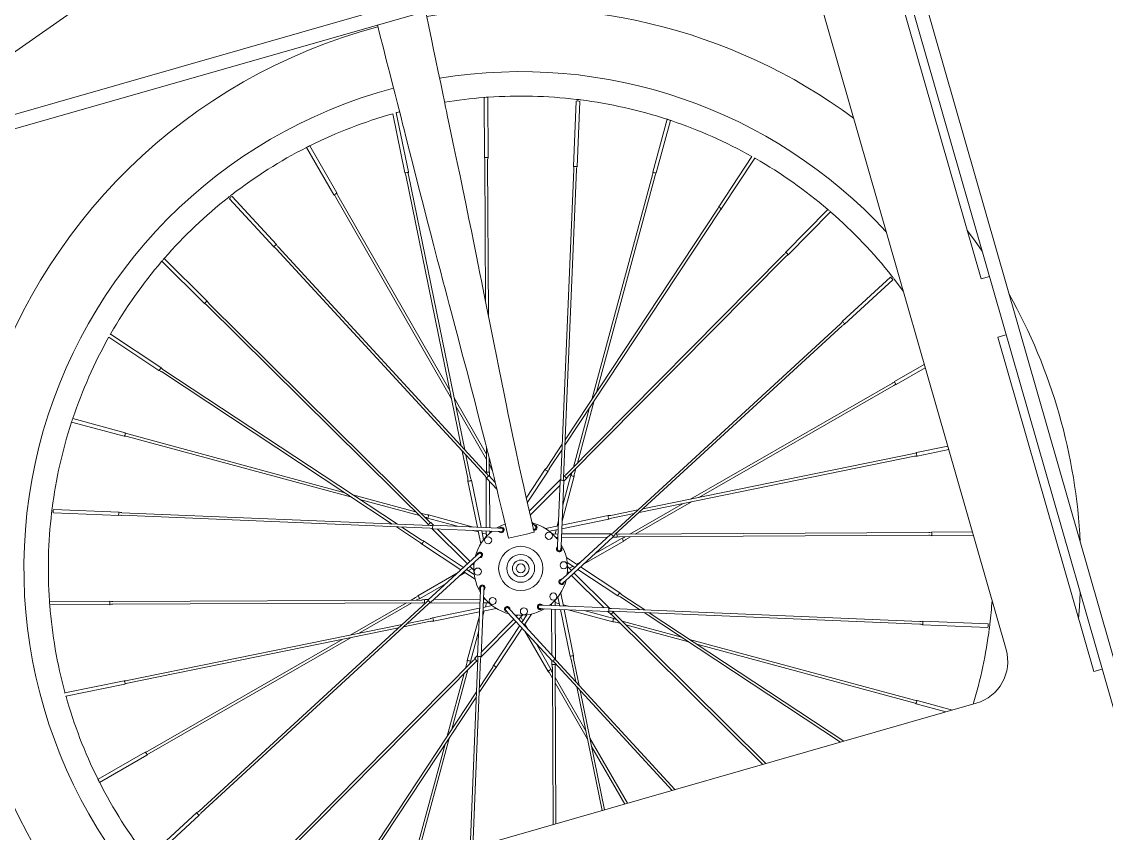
# Model space of a CAD drawing. Header units: inches. Extents: x -32 to 121, y -2 to 108.
# Drawn here: x 10.48 to 35.03, y 73.49 to 91.87 of the extents above; entities that cross this region are included whole.
import ezdxf

# ---------------------------------------------------------------- set-up
doc = ezdxf.new("R2010")
doc.units = ezdxf.units.IN
doc.layers.add('ZANO_R', color=7, linetype='Continuous', lineweight=0)

msp = doc.modelspace()

# ---------------------------------------------------------------- linework, layer by layer
at = {"layer": 'ZANO_R'}
for p, q in [((29.13237, 95.16669), (-1.41451, 86.40751)), ((29.21916, 94.86402), (-1.32772, 86.10484)), ((27.93362, 94.49239), (32.76125, 77.65642)), ((29.99808, 94.43226), (37.84929, 67.05182)), ((30.30075, 94.51905), (38.17685, 67.05182)), ((30.02705, 93.61729), (32.19677, 86.05056)), ((32.19677, 86.05056), (32.38594, 86.10481)), ((32.76564, 84.78063), (32.57647, 84.72638)), ((32.57647, 84.72638), (34.7462, 77.15965)), ((34.7462, 77.15965), (34.93536, 77.2139)), ((32.08663, 76.43936), (3.16659, 68.14667))]:
    msp.add_line(p, q, dxfattribs=at)
at = {"layer": 'ZANO_R', "color": 253}
for p, q in [((6.93764, 88.80245), (13.30506, 93.29237)), ((20.94855, 90.15439), (20.95524, 88.79095)), ((21.03522, 88.79134), (21.02849, 90.16046)), ((23.03234, 90.07033), (22.97013, 88.58934)), ((23.05004, 88.58599), (23.11225, 90.06698)), ((18.88047, 89.78673), (19.15347, 88.45148)), ((19.23183, 88.4675), (18.95759, 89.80878)), ((18.97288, 89.8121), (19.03307, 89.82826)), ((25.08979, 89.65966), (24.76726, 88.46682)), ((24.84446, 88.44594), (25.16585, 89.63457)), ((16.92986, 89.02514), (17.54526, 87.95361)), ((17.61462, 87.99344), (17.00139, 89.06118)), ((20.96554, 88.72918), (20.98125, 85.53113)), ((21.04275, 85.22277), (21.02553, 88.72947)), ((27.00761, 88.8189), (26.25648, 87.68169)), ((26.32321, 87.63761), (27.07774, 88.77997)), ((19.17565, 88.39291), (20.42975, 82.25902)), ((20.50848, 82.17339), (19.23442, 88.40492)), ((22.97753, 88.52727), (22.68418, 81.54353)), ((22.74411, 81.54102), (23.03746, 88.52475)), ((24.7608, 88.40463), (23.38488, 83.31596)), ((23.49008, 83.47524), (24.8187, 88.38898)), ((16.24674, 86.82362), (15.24351, 87.91483)), ((17.58467, 87.90507), (20.20998, 83.33391)), ((20.17174, 83.52093), (17.63668, 87.93494)), ((15.18464, 87.8607), (16.18787, 86.76949)), ((22.77533, 82.28427), (26.28079, 87.59153)), ((26.23074, 87.62459), (22.78021, 82.4005)), ((28.72993, 87.61652), (27.77057, 86.64769)), ((27.82739, 86.59141), (28.79075, 87.56428)), ((16.23699, 86.73083), (20.96781, 81.58515)), ((21.01196, 81.62574), (16.28115, 86.77142)), ((13.65174, 86.44666), (14.62057, 85.4873)), ((14.67684, 85.54413), (13.70397, 86.50749)), ((27.73417, 86.59672), (22.80755, 81.62147)), ((22.85017, 81.57926), (27.77679, 86.55452)), ((30.14396, 86.08362), (29.05275, 85.08039)), ((29.10688, 85.02151), (30.19809, 86.02474)), ((14.67153, 85.45091), (19.64679, 80.52429)), ((19.68899, 80.56691), (14.71374, 85.49353)), ((29.01409, 85.03126), (23.86841, 80.30045)), ((23.90901, 80.25629), (29.05469, 84.9871)), ((12.44936, 84.72434), (13.58657, 83.97321)), ((13.63064, 84.03995), (12.48829, 84.79447)), ((18.98398, 80.49207), (13.67672, 83.99753)), ((30.91072, 84.11), (30.23687, 83.72299)), ((30.2767, 83.65364), (30.93343, 84.03081)), ((13.64366, 83.94748), (18.86776, 80.49695)), ((30.18833, 83.68359), (25.61717, 81.05828)), ((25.80419, 81.09651), (30.2182, 83.63157)), ((20.9982, 82.08192), (20.26681, 83.3554)), ((23.05693, 81.87331), (23.44025, 83.29097)), ((20.30505, 83.16838), (20.99879, 81.96044)), ((23.33505, 83.13169), (22.97146, 81.787)), ((11.60859, 82.80653), (12.80144, 82.48399)), ((12.82231, 82.5612), (11.63369, 82.88259)), ((17.79302, 81.20682), (12.87928, 82.53544)), ((12.86362, 82.47754), (17.9523, 81.10161)), ((20.99736, 82.25134), (20.99994, 81.72749)), ((22.7161, 82.30343), (22.37182, 81.7822)), ((31.44141, 82.25927), (30.73474, 82.11479)), ((20.45305, 82.14505), (20.57817, 81.53304)), ((20.63694, 81.54506), (20.53178, 82.05941)), ((21.05992, 81.72778), (21.05854, 82.00805)), ((22.42187, 81.74915), (22.71122, 82.18721)), ((24.45665, 80.75978), (30.68818, 82.03384)), ((30.67617, 82.09261), (24.54228, 80.83851)), ((30.75076, 82.03643), (31.46352, 82.18216)), ((21.07236, 81.95279), (21.05869, 81.97658)), ((21.05929, 81.8551), (21.06583, 81.84371)), ((21.0879, 81.78522), (21.13393, 81.70507)), ((20.99024, 81.66562), (20.99032, 81.64928)), ((20.9908, 81.55183), (20.99637, 80.41754)), ((21.00221, 81.53295), (21.23874, 81.27569)), ((21.19982, 81.43619), (21.06109, 81.58708)), ((21.07066, 81.57667), (21.07022, 81.66601)), ((22.32941, 81.73613), (21.90024, 81.08637)), ((21.92474, 80.97835), (22.39614, 81.69205)), ((22.71304, 80.56315), (22.98777, 81.57921)), ((22.91057, 81.60009), (22.72828, 80.92591)), ((22.75694, 81.58457), (22.74545, 81.57296)), ((22.75091, 81.46482), (22.81377, 81.52829)), ((22.93975, 81.66973), (22.93633, 81.65705)), ((22.99423, 81.64139), (23.02523, 81.75605)), ((20.58076, 81.47047), (20.7943, 80.42603)), ((20.87664, 80.42257), (20.65912, 81.48649)), ((21.07637, 80.41418), (21.07124, 81.45787)), ((22.67688, 81.50371), (21.96839, 80.78824)), ((21.98965, 80.69604), (22.66732, 81.3804)), ((22.6716, 81.4823), (22.60939, 80.0013)), ((22.6893, 79.99795), (22.75151, 81.47894)), ((19.39494, 80.77367), (17.97729, 81.15699)), ((18.13656, 81.05179), (19.48126, 80.6882)), ((12.68227, 80.76678), (11.20128, 80.82899)), ((24.42831, 80.81521), (23.81631, 80.69008)), ((25.45165, 80.96321), (24.2437, 80.26946)), ((24.36518, 80.27006), (25.63866, 81.00145)), ((11.19792, 80.74908), (12.67891, 80.68687)), ((12.74099, 80.69427), (19.72472, 80.40092)), ((19.72724, 80.46085), (12.74351, 80.7542)), ((19.62686, 80.71096), (19.51221, 80.74197)), ((19.59853, 80.65649), (19.6112, 80.65306)), ((19.66817, 80.6273), (20.34234, 80.44502)), ((20.7051, 80.42978), (19.68904, 80.70451)), ((19.80344, 80.46765), (19.73996, 80.53051)), ((22.06432, 80.49587), (22.02694, 80.53653)), ((22.63351, 80.57542), (22.60003, 80.45161)), ((22.70583, 80.39161), (23.76975, 80.60914)), ((23.75373, 80.68749), (22.70929, 80.47395)), ((23.82832, 80.63132), (24.34268, 80.73648)), ((18.96482, 80.43284), (19.48605, 80.08856)), ((19.51911, 80.13861), (19.08105, 80.42796)), ((19.68369, 80.47368), (19.69529, 80.46219)), ((19.76454, 80.39362), (20.57054, 79.59549)), ((19.78596, 80.38834), (21.26695, 80.32613)), ((21.27031, 80.40603), (19.78932, 80.46824)), ((20.62948, 79.64968), (19.88786, 80.38406)), ((20.69284, 80.35025), (20.81664, 80.31677)), ((20.81081, 80.34529), (20.8713, 80.04944)), ((20.93428, 80.14068), (20.89315, 80.34183)), ((20.90305, 80.29341), (20.99711, 80.26797)), ((20.99677, 80.33748), (20.99737, 80.21523)), ((21.07696, 80.29245), (21.07676, 80.33412)), ((21.11014, 80.32026), (21.07678, 80.32928)), ((22.62855, 80.45744), (22.3327, 80.39696)), ((22.42394, 80.33398), (22.62509, 80.37511)), ((22.57667, 80.36521), (22.55123, 80.27115)), ((31.01244, 80.30271), (24.01075, 80.26832)), ((31.99819, 80.31755), (31.07421, 80.31301)), ((19.53213, 80.04615), (20.42166, 79.45861)), ((20.48233, 79.51439), (19.57621, 80.11288)), ((22.62074, 80.27149), (22.49849, 80.27089)), ((22.57571, 80.19129), (22.61738, 80.19149)), ((22.60352, 80.15811), (22.61254, 80.19147)), ((22.69744, 80.19189), (23.74113, 80.19701)), ((23.83509, 80.27745), (22.7008, 80.27188)), ((23.81621, 80.26604), (22.72501, 79.26281)), ((22.77913, 79.20393), (23.87034, 80.20717)), ((23.19558, 79.58681), (24.10831, 80.11101)), ((24.06848, 80.18036), (23.46287, 79.83254)), ((23.85994, 80.1976), (23.94927, 80.19804)), ((23.94888, 80.27801), (23.93254, 80.27793)), ((24.01105, 80.20834), (31.01273, 80.24273)), ((24.13836, 80.20896), (24.12697, 80.20242)), ((24.15685, 80.15041), (24.25984, 80.20956)), ((31.0746, 80.23304), (32.02108, 80.23769)), ((22.68882, 79.93375), (22.687, 79.9433)), ((20.77238, 79.78106), (19.68117, 78.77783)), ((19.7353, 78.71895), (20.82651, 79.72218)), ((20.71599, 79.56403), (20.68638, 79.59335)), ((20.71978, 79.60715), (20.68981, 79.58994)), ((23.06109, 79.5718), (22.80913, 79.73823)), ((22.82911, 79.62918), (23.00043, 79.51603)), ((23.14802, 79.65172), (23.0368, 79.58785)), ((20.35593, 79.39819), (19.44321, 78.87399)), ((20.4035, 79.33327), (20.51471, 79.39715)), ((20.49042, 79.41319), (20.74239, 79.24677)), ((20.72241, 79.35581), (20.55109, 79.46897)), ((20.59233, 79.44173), (20.67683, 79.49025)), ((20.62744, 79.53916), (20.71431, 79.45314)), ((22.83173, 79.37784), (22.8617, 79.39505)), ((22.83553, 79.42097), (22.86514, 79.39165)), ((22.92408, 79.44584), (22.83721, 79.53185)), ((22.95918, 79.54327), (22.87469, 79.49474)), ((22.92203, 79.33531), (23.66366, 78.60093)), ((23.78697, 78.59138), (22.98097, 79.3895)), ((23.06919, 79.47061), (23.97531, 78.87211)), ((24.01939, 78.93885), (23.12986, 79.52638)), ((19.48304, 78.80464), (20.08865, 79.15245)), ((19.39467, 78.83458), (19.29168, 78.77543)), ((20.86222, 78.98705), (20.80001, 77.50606)), ((20.87992, 77.5027), (20.94212, 78.98369)), ((20.948, 78.82688), (20.93898, 78.79352)), ((22.61724, 78.84432), (22.65837, 78.64316)), ((22.7407, 78.6397), (22.68022, 78.93555)), ((24.03241, 78.84638), (24.47047, 78.55704)), ((24.5867, 78.55216), (24.06547, 78.89643)), ((12.47691, 78.75196), (11.10779, 78.74523)), ((11.11388, 78.66529), (12.47731, 78.67198)), ((19.54047, 78.77666), (12.53879, 78.74226)), ((12.53908, 78.68228), (19.54076, 78.71668)), ((19.64251, 78.7287), (14.49683, 73.99789)), ((14.53743, 73.95373), (19.68311, 78.68455)), ((19.18634, 78.71493), (17.91286, 77.98355)), ((18.09987, 78.02178), (19.30782, 78.71553)), ((19.41316, 78.77603), (19.42454, 78.78257)), ((19.69158, 78.7874), (19.60224, 78.78696)), ((19.60264, 78.70698), (19.61897, 78.70706)), ((19.71643, 78.70754), (20.85071, 78.71311)), ((20.84568, 78.59338), (19.78176, 78.37586)), ((20.85407, 78.79311), (19.81038, 78.78798)), ((20.92297, 78.52755), (21.21882, 78.58804)), ((21.12758, 78.65101), (20.92642, 78.60989)), ((20.93078, 78.71351), (21.05303, 78.71411)), ((20.97581, 78.7937), (20.93414, 78.7935)), ((20.97485, 78.61979), (21.00028, 78.71385)), ((22.28121, 78.57896), (23.7622, 78.51675)), ((23.76556, 78.59665), (22.28456, 78.65886)), ((22.44137, 78.66474), (22.47473, 78.65572)), ((22.47455, 78.69255), (22.47476, 78.65087)), ((22.47515, 78.57081), (22.48028, 77.52712)), ((22.55475, 78.64751), (22.55415, 78.76977)), ((22.64847, 78.69159), (22.55441, 78.71702)), ((22.56071, 77.43317), (22.55514, 78.56745)), ((22.85868, 78.63475), (22.73487, 78.66822)), ((30.81053, 78.29072), (23.82679, 78.58408)), ((19.72319, 78.35368), (19.20884, 78.24852)), ((19.79778, 78.2975), (20.84223, 78.51104)), ((20.83848, 78.42184), (20.56375, 77.40578)), ((21.61857, 78.34622), (20.8842, 77.60459)), ((20.91801, 78.40958), (20.95149, 78.53338)), ((21.4872, 78.48912), (22.49043, 77.39791)), ((22.5493, 77.45204), (21.54607, 78.54325)), ((21.6611, 78.43652), (21.67831, 78.40655)), ((21.70423, 78.43273), (21.67491, 78.40311)), ((21.7291, 78.34417), (21.81512, 78.43104)), ((21.82653, 78.30907), (21.778, 78.39356)), ((21.91244, 78.43915), (21.79929, 78.26783)), ((21.85506, 78.20716), (22.02149, 78.45913)), ((22.67487, 78.56242), (22.8924, 77.4985)), ((22.97075, 77.51452), (22.75721, 78.55896)), ((22.84641, 78.55522), (23.86247, 78.28049)), ((23.88335, 78.35769), (23.20917, 78.53998)), ((23.74808, 78.51734), (23.81156, 78.45448)), ((23.82428, 78.52415), (30.80801, 78.23079)), ((23.86783, 78.51131), (23.85622, 78.5228)), ((23.86252, 78.41809), (27.25881, 75.055)), ((27.32491, 75.07396), (23.90473, 78.46071)), ((23.95299, 78.3285), (23.94031, 78.33193)), ((24.56754, 78.49293), (29.0116, 75.55761)), ((29.08748, 75.57937), (24.68376, 78.48804)), ((19.09487, 78.22522), (12.86333, 76.95115)), ((12.87535, 76.89239), (19.00923, 78.14648)), ((19.1232, 78.16979), (19.73521, 78.29491)), ((20.87464, 77.48128), (21.67276, 78.28728)), ((21.75387, 78.19906), (21.15537, 77.29294)), ((21.22211, 77.24887), (21.80964, 78.1384)), ((21.93498, 78.12023), (21.87111, 78.23145)), ((23.92465, 78.27403), (24.03931, 78.24303)), ((25.41495, 77.9332), (24.07026, 78.29679)), ((24.15658, 78.21132), (25.57423, 77.828)), ((30.86925, 78.21822), (32.35024, 78.15601)), ((32.3536, 78.23591), (30.87261, 78.29812)), ((17.74733, 77.88848), (13.33331, 75.35342)), ((13.36318, 75.30141), (17.93435, 77.92672)), ((20.64095, 77.38491), (20.82324, 78.05908)), ((21.87007, 78.07267), (22.39427, 77.15995)), ((30.68789, 76.50746), (25.59922, 77.88338)), ((22.46362, 77.19978), (22.1158, 77.80539)), ((25.7585, 77.77818), (30.67224, 76.44956)), ((20.70135, 77.40573), (15.77473, 72.43048)), ((15.81735, 72.38827), (20.74397, 77.36353)), ((20.55729, 77.3436), (20.52629, 77.22895)), ((20.80741, 77.44398), (20.62718, 73.15342)), ((20.68795, 73.17084), (20.86734, 77.44146)), ((20.8006, 77.52018), (20.73774, 77.4567)), ((20.79457, 77.40043), (20.80607, 77.41203)), ((22.48086, 77.40832), (22.4813, 77.31898)), ((22.53955, 77.35925), (25.20062, 74.46483)), ((25.2651, 74.48332), (22.58371, 77.39984)), ((22.91458, 77.43993), (23.01974, 76.92558)), ((23.09847, 76.83994), (22.97334, 77.45195)), ((20.49458, 77.11168), (20.11126, 75.69403)), ((20.21647, 75.8533), (20.58006, 77.198)), ((20.61177, 77.31527), (20.61519, 77.32794)), ((20.83542, 76.68156), (21.17969, 77.20279)), ((21.12964, 77.23585), (20.8403, 76.79778)), ((22.43367, 77.11141), (22.49282, 77.00842)), ((22.49222, 77.12989), (22.48568, 77.14128)), ((22.4916, 77.25721), (22.50911, 73.69305)), ((22.56901, 73.71022), (22.55158, 77.2575)), ((22.56127, 77.31938), (22.56119, 77.33571)), ((12.80076, 76.94856), (11.45945, 76.67433)), ((11.48152, 76.59721), (12.81678, 76.87021)), ((23.24647, 75.81661), (22.55272, 77.02455)), ((22.55332, 76.90307), (23.28471, 75.6296)), ((20.77619, 76.70072), (17.92056, 72.3773)), ((23.04304, 76.81161), (23.61576, 74.01038)), ((23.67359, 74.02696), (23.12177, 76.72597)), ((18.00924, 72.40273), (20.77131, 76.58449)), ((30.7292, 76.4238), (31.39991, 76.24244)), ((31.54861, 76.28509), (30.75008, 76.501)), ((19.39057, 72.79882), (20.16664, 75.66904)), ((24.18937, 74.17486), (23.34154, 75.65108)), ((20.06144, 75.50976), (19.32321, 72.77951)), ((23.37977, 75.46407), (24.12998, 74.15782)), ((13.27482, 75.33135), (12.20707, 74.71813)), ((12.24311, 74.6466), (13.31465, 75.262)), ((14.44464, 73.96348), (13.35343, 72.96025)), ((13.40755, 72.90138), (14.49876, 73.90461))]:
    msp.add_line(p, q, dxfattribs=at)
at = {"layer": 'ZANO_R', "color": 253, "flags": 128}
for points in [[(22.07934, 80.31377), (22.00084, 80.64749), (21.93556, 80.93065), (21.88284, 81.16309), (21.84219, 81.34467), (21.80703, 81.50331), (21.77075, 81.66859), (21.73337, 81.84052), (21.66322, 82.16751), (21.59702, 82.48097), (21.53614, 82.77309), (21.49475, 82.97362), (21.4522, 83.18129), (21.3993, 83.44125), (21.33862, 83.74157), (21.28046, 84.03114), (21.22577, 84.30448), (21.17447, 84.56157), (21.09217, 84.97471), (21.01734, 85.3503), (20.9496, 85.68974), (20.88664, 86.00427), (20.85323, 86.17075), (20.81351, 86.36812), (20.76712, 86.59795), (20.71395, 86.8602), (20.65797, 87.13491), (20.6044, 87.39633), (20.53133, 87.75076), (20.46366, 88.07724), (20.40097, 88.37858), (20.33745, 88.68317), (20.27156, 88.99854), (20.20335, 89.32473), (20.15775, 89.54273), (20.12131, 89.71692), (20.09529, 89.84137), (20.07612, 89.93305), (20.04877, 90.06387), (20.01155, 90.24195), (19.96448, 90.46736), (19.9093, 90.73181), (19.85507, 90.99193), (19.80364, 91.23886), (19.75509, 91.47202), (19.69531, 91.75935), (19.64217, 92.01537)], [(18.53024, 91.79902), (18.58922, 91.56908), (18.66568, 91.26998), (18.74018, 90.97809), (18.80946, 90.70652), (18.87338, 90.45582), (18.93196, 90.22585), (18.98516, 90.01687), (19.0212, 89.8752), (19.05102, 89.75795), (19.07478, 89.66451), (19.10108, 89.56106), (19.13477, 89.42853), (19.17585, 89.2669), (19.25924, 88.93882), (19.34034, 88.6199), (19.41864, 88.31237), (19.49424, 88.01595), (19.57338, 87.70645), (19.66014, 87.36842), (19.7319, 87.09011), (19.80835, 86.79508), (19.88663, 86.49444), (19.95577, 86.23002), (20.01457, 86.00582), (20.06247, 85.8236), (20.10854, 85.64864), (20.15636, 85.46733), (20.20631, 85.27817), (20.28259, 84.98962), (20.36464, 84.67942), (20.45342, 84.34364), (20.55202, 83.96999), (20.66044, 83.55748), (20.74059, 83.2508), (20.80728, 82.99409), (20.85979, 82.79069), (20.91306, 82.58313), (20.9712, 82.35494), (21.03209, 82.11386), (21.09521, 81.86137), (21.13397, 81.70491), (21.17119, 81.55351), (21.2069, 81.40717), (21.2411, 81.26591), (21.27596, 81.12081), (21.31834, 80.94273), (21.36923, 80.72638), (21.42826, 80.47165), (21.49499, 80.17845)], [(23.03686, 90.11137), (23.03653, 90.11139), (23.04039, 90.11117), (23.0494, 90.11056), (23.06258, 90.10948), (23.0784, 90.10787), (23.09504, 90.10581), (23.11063, 90.10352), (23.12346, 90.10139), (23.13211, 90.09982), (23.1356, 90.09916), (23.13533, 90.09921)], [(18.87745, 89.78575), (18.8773, 89.7857), (18.88046, 89.78679)], [(25.08453, 89.66124), (25.08468, 89.6612), (25.09029, 89.65973), (25.10059, 89.6569), (25.11439, 89.65286), (25.13006, 89.64791), (25.14579, 89.64256), (25.15984, 89.63745), (25.17071, 89.63327), (25.17721, 89.63068), (25.17863, 89.6301), (25.1766, 89.63092)], [(20.9545, 88.79035), (20.96377, 88.7545), (20.96415, 88.72916)], [(20.95529, 88.7907), (20.95524, 88.79095), (20.95828, 88.79309), (20.96694, 88.79494), (20.9799, 88.79621), (20.9952, 88.79671), (21.01051, 88.79636), (21.02349, 88.79522), (21.03216, 88.79345), (21.03522, 88.79134), (21.03517, 88.79106)], [(21.02693, 88.72948), (21.02678, 88.75257), (21.03586, 88.79084)], [(27.0076, 88.81897), (27.00422, 88.82061), (27.00589, 88.8198), (27.00764, 88.81895)], [(27.06901, 88.78535), (27.0771, 88.78037), (27.08592, 88.77475), (27.09055, 88.77174), (27.09053, 88.77175)], [(19.15283, 88.45079), (19.16896, 88.4174), (19.17429, 88.3926)], [(19.23579, 88.40521), (19.23113, 88.42782), (19.23255, 88.46708)], [(23.01034, 88.59371), (23.02561, 88.59261), (23.03852, 88.59075), (23.0471, 88.58843), (23.05004, 88.58599), (23.04998, 88.58569)], [(15.15902, 87.8931), (15.159, 87.89308), (15.16311, 87.89672), (15.17099, 87.90355), (15.18187, 87.91268), (15.19462, 87.92294), (15.20783, 87.93309), (15.21999, 87.94203), (15.22969, 87.94889), (15.2357, 87.95302), (15.23697, 87.95389)], [(26.25554, 87.68165), (26.24333, 87.64664), (26.22957, 87.62534)], [(26.28197, 87.59077), (26.29466, 87.61005), (26.32343, 87.63681)], [(28.72372, 87.62125), (28.72359, 87.62134), (28.725, 87.62028), (28.73069, 87.61593), (28.73997, 87.60866), (28.75168, 87.59914), (28.76438, 87.58836), (28.7766, 87.5775), (28.78705, 87.56783), (28.79466, 87.56054), (28.79868, 87.55661), (28.7987, 87.55659)], [(32.22268, 86.67415), (32.04508, 86.92589), (31.883, 87.14482)], [(16.21321, 86.80101), (16.22479, 86.81103), (16.23523, 86.81884), (16.24294, 86.82326), (16.24674, 86.82362), (16.24691, 86.82336)], [(13.64696, 86.44039), (13.64691, 86.44033), (13.64797, 86.44173), (13.65231, 86.44742), (13.65958, 86.4567), (13.6691, 86.46841), (13.67989, 86.48111), (13.69075, 86.49333), (13.70042, 86.50378), (13.70771, 86.5114), (13.71164, 86.51542), (13.71166, 86.51544)], [(27.76961, 86.64779), (27.75082, 86.61589), (27.73317, 86.5977)], [(27.77042, 86.64748), (27.77057, 86.64769), (27.77423, 86.64706), (27.78166, 86.64224), (27.79172, 86.63397), (27.80289, 86.6235), (27.81347, 86.61244), (27.82184, 86.60245), (27.82673, 86.59507), (27.82739, 86.59141), (27.82716, 86.59125)], [(27.77779, 86.55353), (27.79401, 86.56996), (27.82749, 86.59061)], [(30.17797, 86.10743), (30.17589, 86.10976), (30.17755, 86.10789), (30.18273, 86.10201), (30.19073, 86.09265), (30.20053, 86.08076), (30.21089, 86.06761), (30.22061, 86.0547), (30.2287, 86.04348), (30.23439, 86.03533), (30.23716, 86.03128), (30.23701, 86.0315)], [(30.23699, 86.03145), (30.38757, 85.83183), (30.43602, 85.76548)], [(14.62047, 85.48635), (14.65237, 85.46756), (14.67056, 85.44991)], [(14.62078, 85.48715), (14.62057, 85.4873), (14.6212, 85.49096), (14.62601, 85.49839), (14.63428, 85.50846), (14.64475, 85.51963), (14.65582, 85.53021), (14.6658, 85.53858), (14.67319, 85.54347), (14.67684, 85.54413), (14.67701, 85.5439)], [(14.71473, 85.49453), (14.69829, 85.51075), (14.67765, 85.54423)], [(29.08427, 85.05504), (29.09429, 85.04347), (29.1021, 85.03303), (29.10653, 85.02532), (29.10688, 85.02151), (29.10662, 85.02134)], [(12.44785, 84.72137), (12.44828, 84.72227), (12.44931, 84.72438)], [(13.5866, 83.97227), (13.62161, 83.96007), (13.64291, 83.9463)], [(13.67749, 83.99871), (13.65821, 84.0114), (13.63145, 84.04016)], [(11.60692, 82.80091), (11.60685, 82.80064), (11.60775, 82.80408), (11.61003, 82.81255), (11.61359, 82.82508), (11.61821, 82.84019), (11.62346, 82.85612), (11.62876, 82.87106), (11.63341, 82.88341), (11.63673, 82.89184), (11.63817, 82.89542), (11.63805, 82.89511)], [(30.73405, 82.11542), (30.70066, 82.0993), (30.67587, 82.09397)], [(30.68847, 82.03246), (30.71108, 82.03713), (30.75034, 82.03571)], [(22.37065, 81.78298), (22.35795, 81.76369), (22.32916, 81.7369)], [(20.5768, 81.53277), (20.58146, 81.51015), (20.58004, 81.47084)], [(20.65973, 81.48723), (20.64363, 81.52057), (20.6383, 81.54535)], [(20.99853, 81.72747), (20.99868, 81.70439), (20.98961, 81.66617)], [(21.07098, 81.66656), (21.06169, 81.70246), (21.06131, 81.72781)], [(22.39625, 81.69228), (22.39614, 81.69205), (22.39243, 81.69195), (22.3842, 81.69522), (22.37271, 81.70136), (22.35971, 81.70944), (22.34717, 81.71823), (22.33701, 81.72639), (22.33078, 81.73267), (22.32941, 81.73613), (22.32961, 81.73633)], [(22.3971, 81.69213), (22.40929, 81.72709), (22.42304, 81.74838)], [(22.80654, 81.62245), (22.79033, 81.60602), (22.75689, 81.5854)], [(22.8147, 81.52815), (22.83351, 81.5601), (22.85118, 81.5783)], [(22.94759, 81.58381), (22.93294, 81.58825), (22.92076, 81.5929), (22.9129, 81.59706), (22.91057, 81.60009), (22.91069, 81.60037)], [(20.65903, 81.48673), (20.65912, 81.48649), (20.65656, 81.4838), (20.64843, 81.48029), (20.63596, 81.47651), (20.62106, 81.47303), (20.60598, 81.47038), (20.59303, 81.46896), (20.58417, 81.469), (20.58076, 81.47047), (20.58076, 81.47076)], [(11.15688, 80.75369), (11.15686, 80.75333), (11.15711, 80.75748), (11.15774, 80.76675), (11.15885, 80.78011), (11.16049, 80.79603), (11.16257, 80.81266), (11.16486, 80.82814), (11.16697, 80.84078), (11.16849, 80.84917), (11.1691, 80.85237), (11.16907, 80.85219)], [(12.67455, 80.72708), (12.67565, 80.74235), (12.6775, 80.75526), (12.67983, 80.76384), (12.68227, 80.76678), (12.68257, 80.76672)], [(19.68444, 80.66433), (19.68001, 80.64967), (19.67535, 80.63749), (19.6712, 80.62964), (19.66817, 80.6273), (19.66789, 80.62743)], [(19.74011, 80.53144), (19.70816, 80.55025), (19.68996, 80.56791)], [(23.76999, 80.60923), (23.76975, 80.60914), (23.76706, 80.61169), (23.76355, 80.61982), (23.75977, 80.63229), (23.75629, 80.6472), (23.75364, 80.66228), (23.75222, 80.67523), (23.75226, 80.68408), (23.75373, 80.68749), (23.75402, 80.6875)], [(23.81603, 80.69146), (23.79341, 80.6868), (23.7541, 80.68822)], [(23.77049, 80.60852), (23.80383, 80.62462), (23.82861, 80.62995)], [(19.64581, 80.52328), (19.66224, 80.50707), (19.68286, 80.47363)], [(21.26695, 80.32613), (21.27982, 80.32559), (21.29251, 80.32506), (21.30444, 80.32455), (21.31506, 80.32411), (21.32387, 80.32374), (21.33047, 80.32346), (21.33456, 80.32329), (21.33595, 80.32323)], [(21.3393, 80.40314), (21.33792, 80.40319), (21.33383, 80.40337), (21.32723, 80.40364), (21.31841, 80.40402), (21.3078, 80.40446), (21.29587, 80.40496), (21.28318, 80.4055), (21.27031, 80.40603)], [(22.07417, 80.31257), (22.07608, 80.3126), (22.03622, 80.30234)], [(22.11106, 80.44504), (22.11012, 80.44606), (22.10735, 80.44907), (22.10288, 80.45393), (22.09691, 80.46043), (22.08972, 80.46825), (22.08163, 80.47704), (22.07304, 80.48639), (22.06432, 80.49587)], [(31.07361, 80.31376), (31.03777, 80.30448), (31.01242, 80.30411)], [(31.07396, 80.31297), (31.07421, 80.31301), (31.07635, 80.30998), (31.0782, 80.30132), (31.07947, 80.28835), (31.07997, 80.27305), (31.07962, 80.25775), (31.07848, 80.24477), (31.07672, 80.23609), (31.0746, 80.23304), (31.07432, 80.23309)], [(19.48528, 80.08739), (19.50457, 80.07469), (19.53136, 80.04589)], [(19.57612, 80.11384), (19.54116, 80.12602), (19.51987, 80.13978)], [(19.57597, 80.11298), (19.57621, 80.11288), (19.57631, 80.10917), (19.57304, 80.10094), (19.56689, 80.08945), (19.55881, 80.07645), (19.55002, 80.06391), (19.54187, 80.05375), (19.53558, 80.04751), (19.53213, 80.04615), (19.53192, 80.04635)], [(24.01074, 80.26972), (23.98765, 80.26957), (23.94943, 80.27864)], [(23.94982, 80.19728), (23.98572, 80.20656), (24.01107, 80.20694)], [(24.08315, 80.14267), (24.07593, 80.15617), (24.0706, 80.16807), (24.06799, 80.17656), (24.06848, 80.18036), (24.06877, 80.18047)], [(31.01274, 80.24133), (31.03583, 80.24147), (31.0741, 80.2324)], [(20.82322, 79.8278), (20.8222, 79.82686), (20.81919, 79.82409), (20.81432, 79.81962), (20.80783, 79.81365), (20.8, 79.80645), (20.79121, 79.79837), (20.78186, 79.78978), (20.77238, 79.78106)], [(22.60939, 80.0013), (22.60885, 79.98844), (22.60832, 79.97575), (22.60782, 79.96381), (22.60737, 79.9532), (22.607, 79.94438), (22.60672, 79.93778), (22.60655, 79.93369), (22.60649, 79.93231)], [(22.6864, 79.92895), (22.68646, 79.93034), (22.68663, 79.93442), (22.6869, 79.94103), (22.68728, 79.94984), (22.68772, 79.96046), (22.68822, 79.97239), (22.68876, 79.98508), (22.6893, 79.99795)], [(20.82651, 79.72218), (20.83599, 79.7309), (20.84534, 79.7395), (20.85413, 79.74758), (20.86195, 79.75477), (20.86845, 79.76074), (20.87331, 79.76521), (20.87633, 79.76798), (20.87735, 79.76892)], [(20.86512, 79.05604), (20.86506, 79.05466), (20.86489, 79.05057), (20.86461, 79.04397), (20.86424, 79.03515), (20.86379, 79.02454), (20.86329, 79.01261), (20.86276, 78.99991), (20.86222, 78.98705)], [(20.94442, 79.03834), (20.94541, 79.04103), (20.94744, 79.05748)], [(22.72501, 79.26281), (22.71553, 79.25409), (22.70617, 79.2455), (22.69738, 79.23742), (22.68956, 79.23022), (22.68307, 79.22425), (22.6782, 79.21978), (22.67519, 79.21701), (22.67417, 79.21607)], [(22.7283, 79.1572), (22.72932, 79.15814), (22.73233, 79.1609), (22.73719, 79.16538), (22.74369, 79.17135), (22.75151, 79.17854), (22.7603, 79.18662), (22.76965, 79.19522), (22.77913, 79.20393)], [(19.46837, 78.84232), (19.47559, 78.82883), (19.48091, 78.81692), (19.48353, 78.80843), (19.48304, 78.80464), (19.48275, 78.80453)], [(20.94212, 78.98369), (20.94267, 78.99656), (20.9432, 79.00925), (20.9437, 79.02118), (20.94415, 79.0318), (20.94452, 79.04061), (20.94479, 79.04721), (20.94497, 79.0513), (20.94502, 79.05268)], [(23.97554, 78.87201), (23.97531, 78.87211), (23.97521, 78.87583), (23.97848, 78.88405), (23.98462, 78.89554), (23.99271, 78.90855), (24.00149, 78.92108), (24.00965, 78.93124), (24.01593, 78.93748), (24.01939, 78.93885), (24.0196, 78.93865)], [(23.9754, 78.87116), (24.01036, 78.85897), (24.03165, 78.84521)], [(24.06624, 78.8976), (24.04695, 78.9103), (24.02016, 78.9391)], [(34.4023, 78.35898), (34.42322, 78.6229), (34.44095, 78.93813)], [(11.11485, 78.65799), (11.11487, 78.65786), (11.11415, 78.66307), (11.11287, 78.67322), (11.11133, 78.68721), (11.10987, 78.70346), (11.10876, 78.7201), (11.10806, 78.73529), (11.10773, 78.74733), (11.10762, 78.75484), (11.10761, 78.75669)], [(12.47756, 78.67202), (12.47731, 78.67198), (12.47516, 78.67501), (12.47331, 78.68368), (12.47204, 78.69664), (12.47155, 78.71194), (12.47189, 78.72725), (12.47304, 78.74023), (12.4748, 78.7489), (12.47691, 78.75196), (12.4772, 78.75191)], [(12.53878, 78.74367), (12.51569, 78.74352), (12.47741, 78.7526)], [(12.47791, 78.67123), (12.51375, 78.68051), (12.5391, 78.68089)], [(19.60169, 78.78772), (19.5658, 78.77843), (19.54044, 78.77805)], [(19.54078, 78.71527), (19.56386, 78.71542), (19.60209, 78.70635)], [(21.54607, 78.54325), (21.53736, 78.55273), (21.52876, 78.56208), (21.52068, 78.57087), (21.51349, 78.57869), (21.50751, 78.58519), (21.50304, 78.59005), (21.50027, 78.59307), (21.49933, 78.59409)], [(22.21221, 78.58186), (22.2136, 78.5818), (22.21769, 78.58163), (22.22429, 78.58135), (22.2331, 78.58098), (22.24372, 78.58053), (22.25565, 78.58003), (22.26834, 78.5795), (22.28121, 78.57896)], [(22.28456, 78.65886), (22.2717, 78.6594), (22.25901, 78.65994), (22.24708, 78.66044), (22.23646, 78.66088), (22.22765, 78.66125), (22.22104, 78.66153), (22.21695, 78.66171), (22.21557, 78.66176)], [(19.78103, 78.37647), (19.74769, 78.36037), (19.72291, 78.35504)], [(19.78153, 78.37577), (19.78176, 78.37586), (19.78446, 78.3733), (19.78796, 78.36517), (19.79174, 78.3527), (19.79523, 78.33779), (19.79787, 78.32272), (19.79929, 78.30977), (19.79926, 78.30091), (19.79778, 78.2975), (19.79749, 78.2975)], [(21.44046, 78.53996), (21.4414, 78.53894), (21.44417, 78.53593), (21.44864, 78.53106), (21.45461, 78.52456), (21.4618, 78.51674), (21.46988, 78.50795), (21.47848, 78.4986), (21.4872, 78.48912)], [(23.81141, 78.45355), (23.84336, 78.43474), (23.86156, 78.41708)], [(23.86707, 78.32067), (23.87151, 78.33532), (23.87616, 78.3475), (23.88032, 78.35536), (23.88335, 78.35769), (23.88363, 78.35756)], [(23.90571, 78.46171), (23.88928, 78.47793), (23.86866, 78.51137)], [(19.73549, 78.29354), (19.75811, 78.2982), (19.79742, 78.29678)], [(30.87697, 78.25791), (30.87587, 78.24264), (30.87401, 78.22974), (30.87169, 78.22116), (30.86925, 78.21822), (30.86895, 78.21828)], [(32.39465, 78.23165), (32.39452, 78.22939), (32.39402, 78.22163), (32.39307, 78.20941), (32.3916, 78.1941), (32.38963, 78.17749), (32.38737, 78.16146), (32.38516, 78.14777), (32.38341, 78.13792), (32.38249, 78.13303), (32.38254, 78.13327)], [(20.60393, 77.40118), (20.61858, 77.39674), (20.63076, 77.39209), (20.63862, 77.38794), (20.64095, 77.38491), (20.64082, 77.38463)], [(20.73682, 77.45685), (20.718, 77.4249), (20.70034, 77.4067)], [(20.74497, 77.36255), (20.76119, 77.37897), (20.79463, 77.39959)], [(22.89178, 77.49777), (22.90789, 77.46443), (22.91321, 77.43964)], [(22.89249, 77.49826), (22.8924, 77.4985), (22.89495, 77.5012), (22.90309, 77.5047), (22.91555, 77.50848), (22.93046, 77.51196), (22.94554, 77.51461), (22.95849, 77.51603), (22.96735, 77.516), (22.97075, 77.51452), (22.97076, 77.51423)], [(22.97472, 77.45223), (22.97006, 77.47485), (22.97148, 77.51415)], [(21.15442, 77.29286), (21.14223, 77.2579), (21.12847, 77.23661)], [(21.15527, 77.29271), (21.15537, 77.29294), (21.15909, 77.29304), (21.16732, 77.28977), (21.17881, 77.28363), (21.19181, 77.27555), (21.20434, 77.26676), (21.2145, 77.25861), (21.22074, 77.25232), (21.22211, 77.24887), (21.22191, 77.24866)], [(21.18086, 77.20202), (21.19356, 77.22131), (21.22236, 77.2481)], [(22.42593, 77.18511), (22.43943, 77.19233), (22.45133, 77.19765), (22.45983, 77.20027), (22.46362, 77.19978), (22.46373, 77.19949)], [(22.48054, 77.31843), (22.48983, 77.28254), (22.49021, 77.25718)], [(22.55298, 77.25752), (22.55284, 77.2806), (22.5619, 77.31883)], [(12.86304, 76.95253), (12.84043, 76.94787), (12.80117, 76.94929)], [(12.81747, 76.86957), (12.85086, 76.8857), (12.87565, 76.89103)], [(11.46181, 76.66439), (11.45939, 76.67459), (11.45722, 76.68444), (11.45618, 76.68941), (11.45622, 76.68921)], [(11.48266, 76.59374), (11.48196, 76.59574), (11.48146, 76.5972)], [(14.46725, 73.92995), (14.45723, 73.94153), (14.44941, 73.95196), (14.44499, 73.95968), (14.44464, 73.96348), (14.44489, 73.96365)]]:
    msp.add_lwpolyline(points, dxfattribs=at)
at = {"layer": 'ZANO_R', "color": 253}
for centre, radius in [((22.4125, 80.23048), 0.08019), ((21.03778, 80.12924), 0.08019), ((21.77576, 79.4925), 0.49985), ((21.77576, 79.4925), 0.31428), ((21.77576, 79.4925), 0.18744), ((21.77576, 79.4925), 0.09997), ((22.74783, 79.56408), 0.08019), ((20.80368, 79.42091), 0.08019), ((21.13901, 78.75452), 0.08019), ((22.51374, 78.85575), 0.08019), ((21.84734, 78.52042), 0.08019)]:
    msp.add_circle(centre, radius, dxfattribs=at)
for centre, radius, start, end in [((21.77576, 79.4925), 12.67732, 53.527821, 99.664541), ((21.77576, 79.4925), 12.67732, 104.775682, 223.109332), ((21.77576, 79.4925), 11.24664, 42.627147, 99.397807), ((21.77576, 79.4925), 11.24664, 104.833097, 226.907789), ((21.77576, 79.4925), 10.69347, 94.47612, 99.272215), ((21.04508, 89.4146), 0.74607, 90.419348, 98.004549), ((21.77576, 79.4925), 10.69347, 83.227109, 93.947422), ((23.06794, 89.96481), 0.11136, 66.552761, 108.639108), ((21.77576, 79.4925), 10.69347, 71.975896, 82.695453), ((21.77576, 79.4925), 10.69347, 105.725669, 116.44787), ((19.10142, 89.18254), 0.64257, 101.542453, 103.840953), ((21.77576, 79.4925), 10.69347, 60.727588, 71.44657), ((21.77576, 79.4925), 10.69347, 116.977224, 127.696169), ((17.30345, 88.38017), 0.74555, 112.922878, 120.523506), ((21.77576, 79.4925), 10.69347, 49.477095, 60.197886), ((19.16894, 88.5265), 0.07661, 258.351928, 288.910388), ((19.18814, 88.53047), 0.07665, 274.208596, 304.750143), ((22.86436, 88.5471), 0.11358, 350.027561, 21.466207), ((22.99642, 88.53843), 0.05701, 75.861069, 117.410256), ((23.156, 88.53396), 0.11777, 154.024948, 184.478414), ((24.65469, 88.44891), 0.11366, 337.303797, 8.856738), ((24.82848, 88.54006), 0.09546, 230.106237, 279.633821), ((24.93601, 88.37201), 0.11741, 141.367865, 171.792097), ((15.27275, 87.82394), 0.09548, 107.83394, 157.355136), ((17.53677, 88.04869), 0.09547, 275.107219, 324.633945), ((17.47829, 87.86132), 0.11371, 22.310444, 53.848874), ((17.73157, 88.00587), 0.11734, 186.36023, 216.799795), ((21.77576, 79.4925), 10.69347, 128.225947, 138.947599), ((26.32049, 87.72383), 0.07664, 213.358862, 243.901595), ((26.33686, 87.71307), 0.07668, 229.215004, 259.74237), ((21.77576, 79.4925), 10.69347, 38.228712, 48.947739), ((16.24242, 86.7521), 0.05697, 120.847379, 162.423731), ((16.14297, 86.66485), 0.11354, 35.022228, 66.472562), ((16.35828, 86.86164), 0.11757, 198.997569, 229.504051), ((21.77576, 79.4925), 10.69347, 139.477233, 150.197502), ((30.09453, 85.98385), 0.11134, 21.547703, 63.642511), ((21.77576, 79.4925), 12.67732, 2.686818, 29.313182), ((28.94791, 85.12545), 0.1138, 305.057852, 336.435556), ((29.03535, 85.02583), 0.05698, 30.849465, 72.421645), ((29.14491, 84.90995), 0.1176, 108.999955, 139.501015), ((21.77576, 79.4925), 10.69347, 150.726466, 161.44639), ((13.00804, 84.4691), 0.61321, 146.530306, 148.912305), ((13.54441, 84.03724), 0.07666, 303.364128, 333.90073), ((13.55525, 84.05357), 0.07662, 319.201936, 349.755437), ((30.14456, 83.79), 0.11374, 292.314662, 323.841232), ((30.33197, 83.7315), 0.09548, 185.110788, 234.629539), ((30.28913, 83.5367), 0.11733, 96.359276, 126.802778), ((21.77576, 79.4925), 10.69347, 161.977881, 172.695015), ((12.72819, 82.54522), 0.09547, 320.105691, 9.633622), ((12.89621, 82.65266), 0.11731, 231.357621, 261.805478), ((12.81932, 82.37124), 0.11384, 67.32755, 98.828405), ((30.80985, 82.09933), 0.07669, 168.369595, 198.89272), ((30.81374, 82.08012), 0.07666, 184.211274, 214.747465), ((20.97049, 81.77261), 0.11781, 6.304761, 36.747727), ((21.09163, 81.81738), 0.03211, 263.122757, 309.818452), ((20.89082, 81.49503), 0.1174, 19.092675, 49.516965), ((21.02078, 81.59531), 0.07666, 82.936035, 113.472949), ((21.10202, 81.48348), 0.11139, 111.556176, 153.631763), ((21.10607, 81.69183), 0.11367, 215.030163, 246.578935), ((21.04038, 81.59541), 0.07664, 67.086047, 97.627426), ((22.56621, 81.53421), 0.11722, 334.067738, 4.542051), ((22.85748, 81.52121), 0.11378, 170.04502, 201.562713), ((22.7288, 81.51324), 0.07668, 37.9422, 68.469813), ((22.74274, 81.49947), 0.07666, 22.088764, 52.625814), ((22.81889, 81.67409), 0.11754, 321.266912, 351.781871), ((22.97334, 81.63457), 0.05692, 243.102056, 284.716746), ((23.10016, 81.59713), 0.11349, 157.28762, 188.752743), ((22.70719, 81.37676), 0.11137, 66.552746, 108.635765), ((11.30344, 80.78467), 0.11136, 156.550629, 198.637882), ((21.77576, 79.4925), 10.69347, 173.226927, 183.945439), ((12.7298, 80.71315), 0.05698, 165.852363, 207.418962), ((12.72115, 80.58114), 0.11354, 80.021802, 111.471966), ((12.73424, 80.87244), 0.11748, 243.98408, 274.514608), ((19.59417, 80.53562), 0.11755, 51.267655, 81.779398), ((19.67113, 80.81698), 0.11357, 247.30114, 278.744089), ((19.63368, 80.69008), 0.05692, 333.10216, 14.716641), ((19.76876, 80.45951), 0.07662, 112.080725, 142.633852), ((19.75499, 80.44556), 0.07665, 127.934496, 158.473529), ((19.73404, 80.28295), 0.11722, 64.067738, 94.542051), ((19.74706, 80.57402), 0.11359, 260.019743, 291.592317), ((19.89149, 80.42393), 0.11137, 156.553017, 198.635494), ((21.77576, 79.4925), 1.06218, 127.773509, 165.525392), ((21.77576, 79.4925), 1.06218, 109.432467, 120.525392), ((21.33762, 80.36318), 0.06248, 217.386498, 137.802859), ((21.33762, 80.36318), 0.04249, 247.844756, 4.211749), ((21.33762, 80.36318), 0.04249, 4.211749, 107.344601), ((21.33762, 80.36318), 0.03999, 267.594678, 87.594678), ((19.0884, 91.94982), 12.01472, 281.579871, 284.202565), ((21.77576, 79.4925), 1.06218, 37.773509, 75.525392), ((22.08162, 80.41797), 0.03999, 222.594678, 42.594678), ((22.08162, 80.41797), 0.04249, 244.47256, 4.211749), ((22.08162, 80.41797), 0.06248, 258.057962, 92.802859), ((22.08162, 80.41797), 0.04249, 4.211749, 62.344601), ((23.77829, 80.37743), 0.1174, 289.094145, 319.517953), ((23.77944, 80.17791), 0.09549, 17.837419, 67.35052), ((23.97518, 80.16211), 0.11378, 125.045326, 156.561022), ((23.87857, 80.24748), 0.07666, 352.936035, 23.472949), ((23.87867, 80.22788), 0.07664, 337.086047, 7.627426), ((24.056, 80.29746), 0.1175, 276.261086, 306.78736), ((24.1373, 80.1604), 0.05698, 198.127593, 239.693481), ((24.20037, 80.04431), 0.11336, 112.271753, 143.773577), ((20.85028, 79.79836), 0.06248, 262.386498, 182.802859), ((20.85028, 79.79836), 0.04249, 4.211749, 152.344601), ((20.85028, 79.79836), 0.03999, 312.594678, 132.594678), ((20.85028, 79.79836), 0.04249, 292.844756, 4.211749), ((22.64645, 79.93063), 0.06248, 127.386498, 47.802859), ((22.64645, 79.93063), 0.04249, 157.844756, 4.211749), ((22.64645, 79.93063), 0.03999, 177.594678, 357.594678), ((21.77576, 79.4925), 1.06218, 352.773509, 30.525392), ((21.77576, 79.4925), 1.06218, 172.773509, 210.525392), ((20.90507, 79.05436), 0.06248, 307.386498, 227.802859), ((20.90507, 79.05436), 0.04249, 4.211749, 197.344601), ((20.90507, 79.05436), 0.03999, 357.594678, 177.594678), ((21.77576, 79.4925), 1.06218, 307.773509, 345.525392), ((22.70123, 79.18664), 0.06248, 82.386498, 2.802859), ((22.70123, 79.18664), 0.04249, 112.844756, 332.344601), ((22.70123, 79.18664), 0.03999, 132.594678, 312.594678), ((19.35103, 78.94083), 0.11354, 292.297772, 323.747558), ((19.4142, 78.82459), 0.05699, 18.129029, 59.68787), ((21.77576, 79.4925), 1.06218, 217.773509, 255.525392), ((21.77576, 79.4925), 10.69347, 184.475746, 195.197545), ((19.49554, 78.68748), 0.11755, 96.268418, 126.780028), ((19.67285, 78.75711), 0.07665, 157.087162, 187.627195), ((19.67294, 78.73751), 0.07665, 172.935818, 203.474116), ((19.57637, 78.82286), 0.11375, 305.040651, 336.565698), ((19.78475, 78.81873), 0.11136, 201.549619, 243.63832), ((19.77307, 78.60779), 0.11713, 109.056093, 139.553546), ((21.4699, 78.56702), 0.06248, 352.386498, 272.802859), ((21.4699, 78.56702), 0.04249, 22.844756, 242.344601), ((21.4699, 78.56702), 0.03999, 42.594678, 222.594678), ((21.77576, 79.4925), 1.06218, 262.773509, 300.525392), ((22.21389, 78.62181), 0.06248, 37.386498, 317.802859), ((22.21389, 78.62181), 0.04249, 67.844756, 287.344601), ((22.21389, 78.62181), 0.03999, 87.594678, 267.594678), ((23.66004, 78.56106), 0.11136, 336.549519, 18.638991), ((23.8175, 78.70218), 0.11735, 244.085054, 274.524735), ((21.77576, 79.4925), 10.69347, 353.228586, 356.082623), ((23.80447, 78.41077), 0.11378, 80.04502, 111.562713), ((23.78276, 78.52548), 0.07661, 292.079977, 322.633348), ((23.79653, 78.53943), 0.07664, 307.934141, 338.477872), ((23.9179, 78.29491), 0.05698, 153.124878, 194.693923), ((23.95735, 78.44936), 0.11754, 231.266912, 261.781871), ((23.88038, 78.16804), 0.11354, 67.294651, 98.746242), ((30.81728, 78.11254), 0.11749, 63.987132, 94.516229), ((30.83037, 78.40381), 0.1135, 260.016042, 291.477727), ((30.82174, 78.27184), 0.05696, 345.842289, 27.429036), ((21.77576, 79.4925), 10.69347, 343.300772, 352.697391), ((32.24808, 78.20032), 0.11136, 336.549519, 18.638991), ((20.45126, 77.38787), 0.11358, 337.302969, 8.74226), ((20.57817, 77.35036), 0.05698, 63.124981, 104.69382), ((20.73268, 77.31089), 0.1176, 141.273998, 171.774785), ((20.80875, 77.48551), 0.07662, 202.084477, 232.63414), ((20.82267, 77.4717), 0.07661, 217.92644, 248.481585), ((20.69423, 77.4638), 0.11359, 350.019743, 21.592317), ((20.84433, 77.60822), 0.11136, 246.54979, 288.63872), ((20.98544, 77.45076), 0.11735, 154.085054, 184.524735), ((22.46119, 77.48879), 0.09546, 287.830117, 337.357823), ((22.44537, 77.29308), 0.11378, 35.045326, 66.561022), ((22.66046, 77.4898), 0.11713, 199.05757, 229.554528), ((22.44367, 77.13093), 0.05701, 108.13378, 149.683118), ((22.32742, 77.06777), 0.11355, 22.296853, 53.745787), ((22.58077, 77.21228), 0.11754, 186.267445, 216.781001), ((22.51114, 77.38959), 0.07665, 247.087162, 277.627195), ((22.53074, 77.38968), 0.07665, 262.935818, 293.474116), ((12.73781, 76.90489), 0.07662, 4.2018, 34.753801), ((12.74172, 76.88567), 0.07663, 348.359907, 18.906153), ((21.77576, 79.4925), 10.69347, 195.728186, 206.447613), ((30.65526, 76.33224), 0.11741, 51.368611, 81.789617), ((30.73217, 76.61356), 0.11366, 247.304015, 278.855996), ((30.82334, 76.43977), 0.09548, 140.108822, 189.627991), ((13.20459, 75.24491), 0.11138, 8.829308, 50.909562), ((13.26237, 75.44834), 0.11738, 276.365668, 306.796385), ((13.40701, 75.19494), 0.11382, 112.325489, 143.832488), ((12.88768, 75.01998), 0.74509, 202.915988, 210.511321), ((21.77576, 79.4925), 10.69347, 206.976424, 217.697703), ((14.40661, 74.07504), 0.11759, 288.998391, 319.50021), ((14.51617, 73.95918), 0.05699, 210.853686, 252.417424), ((14.60335, 73.85975), 0.11348, 125.012873, 156.480536)]:
    msp.add_arc(centre, radius, start, end, dxfattribs=at)
at = {"layer": 'ZANO_R'}
msp.add_arc((31.81541, 77.3852), 0.98396, 286, 16, dxfattribs=at)

doc.saveas('drawing.dxf')
